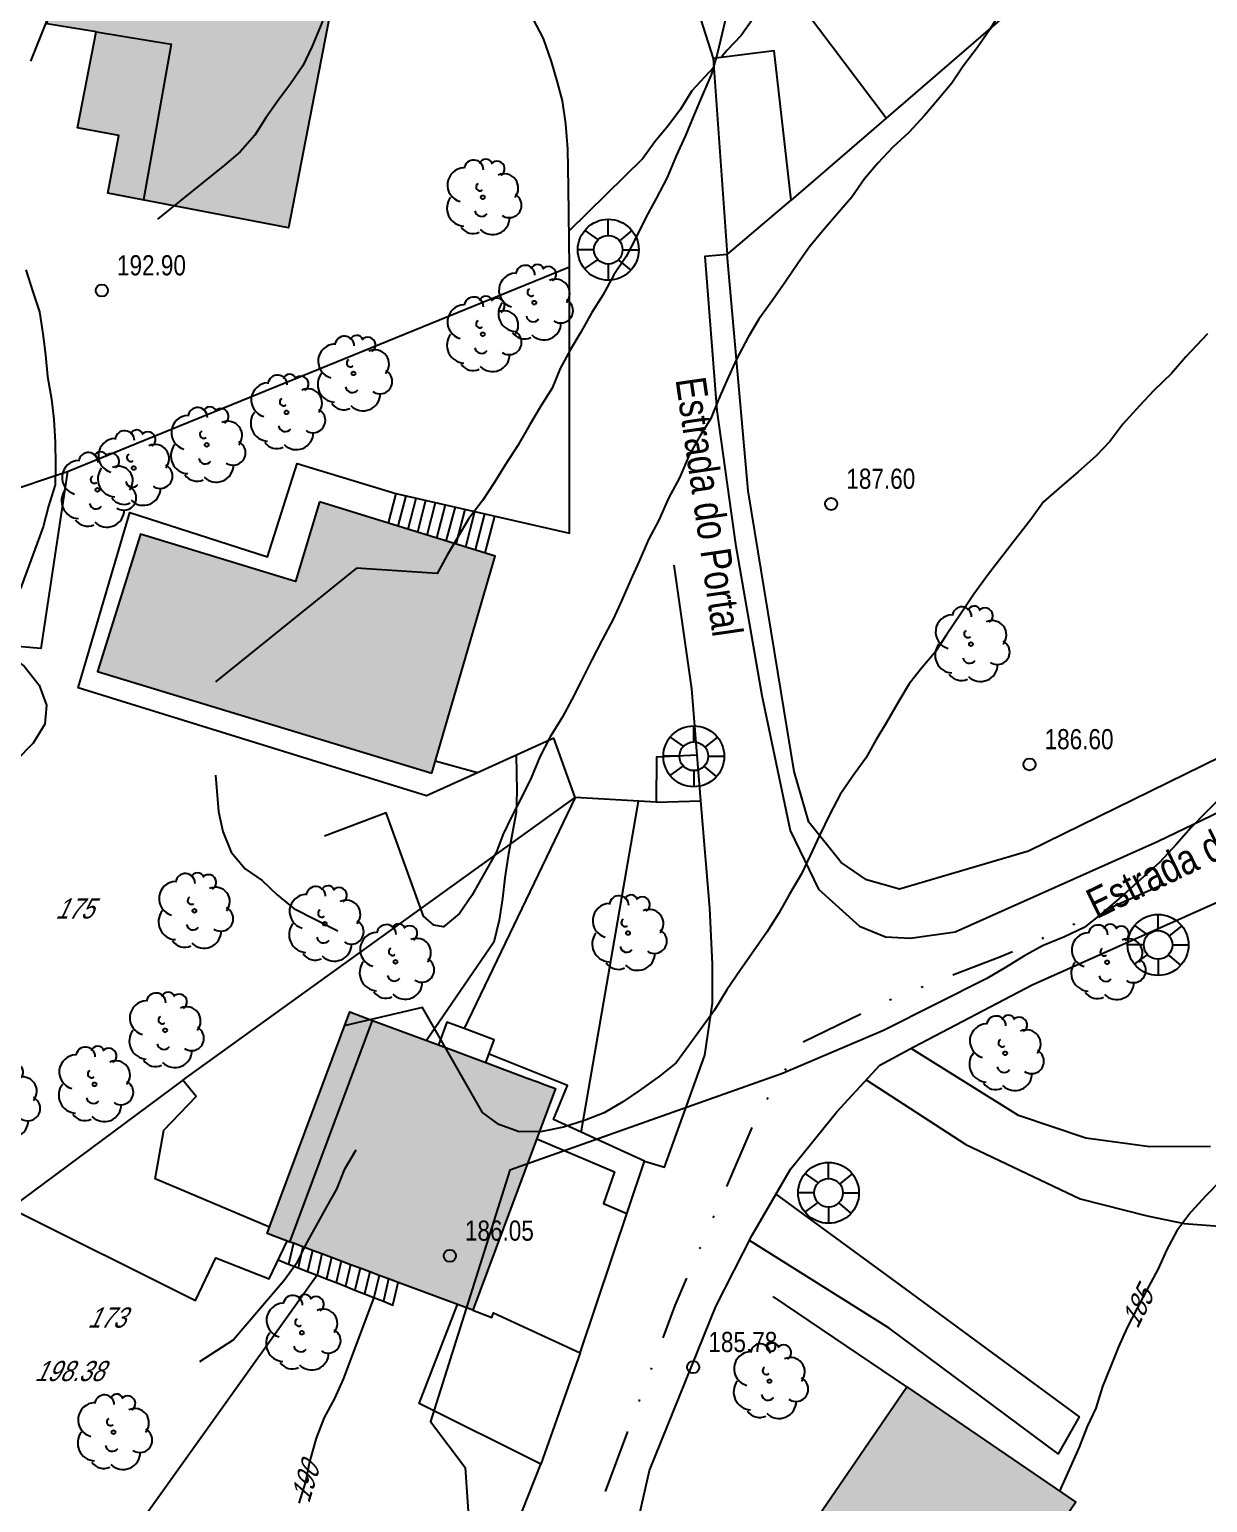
# Model space of a CAD drawing. Header units: metres. Extents: x 523256 to 524015, y 4669220 to 4669814.
# Drawn here: x 523361.8 to 523420.2, y 4669405.9 to 4669478.9 of the extents above; entities that cross this region are included whole.
import ezdxf
from ezdxf.enums import TextEntityAlignment as Align

# ---------------------------------------------------------------- set-up
doc = ezdxf.new("R2010")
doc.units = ezdxf.units.M
doc.header["$MEASUREMENT"] = 0
doc.linetypes.add('MORSE_D', pattern=[31.75, 12.7, -6.35, 0, -6.35, 0, -6.35])
for name, color, linetype in [('031006 Cota terreno', 9, 'Continuous'), ('032011 Curva cada 1 m', 40, 'Continuous'), ('032015 Curva cada 5 m', 34, 'Continuous'), ('033006 Texto cota terreno', 9, 'Continuous'), ('033007 Texto cota edificio', 9, 'Continuous'), ('033015 Texto curva maestra', 42, 'Continuous'), ('052004 Porche Tejavana', 7, 'Continuous'), ('052006 Division alturas', 9, 'Continuous'), ('052016 Cobertizo', 7, 'Continuous'), ('052020 Edificacion alero', 2, 'Continuous'), ('052027 Edificacion por pie_alero', 2, 'Continuous'), ('052028 Edificacion pie nuevo', 2, 'Continuous'), ('063001 Texto via urbana', 7, 'Continuous'), ('063002 Texto portal', 7, 'Continuous'), ('072001 Borde aglomerado u hormigon', 7, 'Continuous'), ('072003 Camino', 7, 'Continuous'), ('072013 Escaleras', 1, 'Continuous'), ('072027 Pavimento', 9, 'Continuous'), ('082001 Valla Alambrada', 7, 'ALAMBRADA'), ('082002 Muro Tapia', 6, 'Continuous'), ('082003 Puerta', 7, 'Continuous'), ('101001 Arbol', 3, 'Continuous'), ('102002 Zona arbolada', 3, 'MASA'), ('141001 Farola baculo', 7, 'Continuous'), ('202001 Eje Calle', 254, 'MORSE_D'), ('990001 Sombreados', 7, 'Continuous')]:
    doc.layers.add(name, color=color, linetype=linetype)
doc.styles.get("Standard").update_dxf_attribs({"font": 'arial.ttf'})
doc.linetypes.add('ALAMBRADA', pattern='A,3,[131,GEOGRAMA.SHX,S=0.5,R=0,X=0,Y=0],3', length=6)
doc.linetypes.add('MASA', pattern='A,0.0001,[130,GEOGRAMA.SHX,S=0.5,R=180,X=0,Y=0],-2.9', length=2.9001)

# ---------------------------------------------------------------- blocks, each defined once
blk = doc.blocks.new('COTAP')
at = {"color": 0}
blk.add_circle((0, 0), 0.3, dxfattribs=at)
blk = doc.blocks.new('ARBOL')
at = {"color": 0}
blk.add_circle((0, 0), 0.0939, dxfattribs=at)
for centre, radius, start, end in [((-0.902, 0.61), 0.852, 92.28, 254.58), ((-0.448, 1.368), 0.48, 359.28777, 173.60777), ((0.156, 1.551), 0.336, 23.15651, 160.46651), ((0.701, 1.409), 0.384, 301.57804, 139.32804), ((1.05, 0.46), 0.708, 319.85562, 114.76562), ((-0.146, 0.514), 0.192, 119.14, 310.56), ((1.31, -0.398), 0.612, 235.52754, 62.02753), ((-0.89, -0.542), 0.888, 142.64, 266.54), ((-0.062, -0.614), 0.336, 189.64, 323.88), ((0.478, -0.998), 0.852, 224.67, 0.24), ((-0.482, -1.082), 0.72, 213.78, 295.32)]:
    blk.add_arc(centre, radius, start, end, dxfattribs=at)
blk = doc.blocks.new('FAROLAG')
at = {"color": 0}
for p, q in [((0, 0.71), (0, 1.51)), ((-1.169, 0.956), (-0.51, 0.49)), ((1.173, 0.95), (0.553, 0.446)), ((-0.71, 0), (-1.51, 0)), ((0.71, 0), (1.51, 0)), ((-1.173, -0.95), (-0.51, -0.48)), ((0, -0.71), (0, -1.51)), ((1.127, -1.005), (0.511, -0.493))]:
    blk.add_line(p, q, dxfattribs=at)
for radius in [1.51, 0.71]:
    blk.add_circle((0, 0), radius, dxfattribs=at)

msp = doc.modelspace()

# ---------------------------------------------------------------- hatches: boundary and pattern name
at = {"layer": '990001 Sombreados', "true_color": 0xafafaf}
for points in [[(523362.67849, 4669479.21038), (523364.87849, 4669490.67038), (523371.82849, 4669489.33038), (523370.28849, 4669481.34038), (523376.78849, 4669480.08038), (523374.65849, 4669469.09038), (523365.68849, 4669470.82038), (523366.23849, 4669473.67038), (523364.19849, 4669474.06038), (523365.11849, 4669478.82038)], [(523376.19849, 4669455.52038), (523384.89849, 4669452.82038), (523381.75849, 4669442.06038), (523365.18849, 4669447.11038), (523367.31849, 4669453.91038), (523374.99849, 4669451.57038)], [(523383.79849, 4669415.44038), (523380.08849, 4669416.82038), (523379.61849, 4669417.00038), (523379.14849, 4669417.17038), (523378.67849, 4669417.35038), (523378.19849, 4669417.53038), (523377.72849, 4669417.70038), (523377.25849, 4669417.88038), (523376.78849, 4669418.05038), (523376.30849, 4669418.23038), (523375.83849, 4669418.41038), (523375.36849, 4669418.58038), (523374.89849, 4669418.76038), (523374.71849, 4669418.82038), (523374.41849, 4669418.93038), (523374.06849, 4669419.07038), (523373.59849, 4669419.24038), (523373.72849, 4669419.61038), (523377.69849, 4669430.23038), (523378.81849, 4669429.81038), (523382.08849, 4669428.59038), (523384.43849, 4669427.72038), (523386.48849, 4669426.95038), (523386.95849, 4669426.78038), (523387.42849, 4669426.60038), (523387.89849, 4669426.43038)], [(523405.30849, 4669411.65038), (523413.68849, 4669405.92038), (523408.05849, 4669397.68038), (523399.67849, 4669403.41038)]]:
    msp.add_hatch(color=253, dxfattribs=at).paths.add_polyline_path(points, flags=0)

# ---------------------------------------------------------------- linework, layer by layer
at = {"layer": '032011 Curva cada 1 m'}
for points, elevation in [([(523365.89, 4669497.82), (523365.99, 4669496.97), (523366.01, 4669495.86), (523366.01, 4669494.84), (523365.92, 4669493.79), (523365.83, 4669492.69), (523365.68, 4669491.62), (523365.44, 4669490.62), (523365.26, 4669489.58), (523365.05, 4669488.48), (523364.82, 4669487.45), (523364.67, 4669486.31), (523364.5, 4669485.2), (523364.17, 4669484.19), (523363.88, 4669483.17), (523363.76, 4669482.14), (523361.87, 4669477.36)], 192), ([(523378.54, 4669486.97), (523378.41, 4669486.26), (523378.28, 4669485.24), (523378.04, 4669484.17), (523377.68, 4669483.13), (523377.33, 4669482.13), (523376.98, 4669481.12), (523376.64, 4669480.1), (523376.24, 4669479.1), (523375.83, 4669478.11), (523375.37, 4669477.12), (523374.76, 4669476.24), (523374.12, 4669475.4), (523373.53, 4669474.55), (523372.99, 4669473.69), (523372.25, 4669472.86), (523371.48, 4669472.21), (523368.16, 4669469.53)], 191), ([(523396.38, 4669479.74), (523396.15, 4669478.75), (523395.9, 4669477.7), (523395.61, 4669476.68), (523395.18, 4669475.69), (523394.77, 4669474.72), (523394.33, 4669473.68), (523393.87, 4669472.67), (523393.42, 4669471.6), (523392.88, 4669470.55), (523392.39, 4669469.64), (523391.88, 4669468.6), (523391.39, 4669467.68), (523390.78, 4669466.77), (523390.24, 4669465.76), (523389.7, 4669464.9), (523389.15, 4669463.93), (523388.64, 4669463.07), (523388.13, 4669462.13), (523387.72, 4669461.15), (523387.13, 4669460.2), (523386.61, 4669459.32), (523386.03, 4669458.31), (523385.41, 4669457.37), (523384.85, 4669456.46), (523384.29, 4669455.6), (523383.6, 4669454.69), (523383.05, 4669453.76), (523382.52, 4669452.87), (523382.03, 4669451.96), (523378.02, 4669452.22), (523371.04, 4669446.59)], 189), ([(523410, 4669479.87), (523409.43, 4669478.93), (523408.8, 4669478.02), (523408.11, 4669477.11), (523407.54, 4669476.26), (523406.84, 4669475.45), (523406.18, 4669474.67), (523405.41, 4669473.82), (523404.61, 4669473.1), (523403.87, 4669472.31), (523403.21, 4669471.53), (523402.58, 4669470.62), (523401.82, 4669469.74), (523401.13, 4669468.94), (523400.48, 4669468.16), (523399.9, 4669467.33), (523399.28, 4669466.4), (523398.67, 4669465.53), (523397.97, 4669464.57), (523397.44, 4669463.68), (523396.87, 4669462.59), (523396.38, 4669461.53), (523395.97, 4669460.59), (523395.6, 4669459.64), (523395.03, 4669458.73), (523394.52, 4669457.82), (523394.04, 4669456.7), (523393.5, 4669455.7), (523393.01, 4669454.61), (523392.5, 4669453.64), (523392.04, 4669452.58), (523391.63, 4669451.66), (523391.18, 4669450.64), (523390.75, 4669449.7), (523390.21, 4669448.67), (523389.7, 4669447.68), (523389.18, 4669446.66), (523388.7, 4669445.72), (523388.22, 4669444.83), (523387.62, 4669443.87), (523387.11, 4669442.88), (523386.68, 4669441.83), (523386.23, 4669440.9), (523385.72, 4669439.93), (523385.28, 4669439), (523384.96, 4669438.16), (523384.26, 4669436.91), (523383.74, 4669436), (523383.13, 4669435.11), (523382.34, 4669434.44), (523381.86, 4669434.53), (523381.35, 4669434.98), (523379.49, 4669440.1), (523376.43, 4669438.94)], 188), ([(523361.63, 4669467.02), (523361.98, 4669465.92), (523362.3, 4669464.93), (523362.48, 4669463.84), (523362.6, 4669462.81), (523362.71, 4669461.73), (523362.9, 4669460.6), (523363.02, 4669459.6), (523363.08, 4669458.47), (523363.1, 4669457.35), (523363.09, 4669456.35), (523362.76, 4669455.3), (523362.49, 4669454.28), (523361.37, 4669451.22)], 193), ([(523420.22, 4669463.85), (523419.15, 4669462.71), (523418.44, 4669461.87), (523417.56, 4669461.04), (523416.84, 4669460.27), (523416.02, 4669459.36), (523415.37, 4669458.51), (523414.68, 4669457.78), (523413.8, 4669457), (523412.86, 4669456.2), (523412.09, 4669455.52), (523411.46, 4669454.64), (523410.7, 4669453.66), (523410.02, 4669452.79), (523409.34, 4669451.92), (523408.64, 4669450.93), (523408, 4669449.99), (523407.28, 4669448.93), (523406.71, 4669448.06), (523406.05, 4669447.29), (523405.43, 4669446.5), (523404.92, 4669445.64), (523404.31, 4669444.58), (523403.77, 4669443.7), (523403.28, 4669442.81), (523402.61, 4669441.9), (523402.01, 4669441.01), (523401.49, 4669440.03), (523400.98, 4669438.98), (523400.52, 4669437.99), (523400.09, 4669437.07), (523399.5, 4669436.06), (523398.96, 4669435.12), (523398.37, 4669434.18), (523397.73, 4669433.25), (523397.07, 4669432.32), (523396.39, 4669431.33), (523395.78, 4669430.31), (523395.16, 4669429.48), (523394.5, 4669428.56), (523393.88, 4669427.71), (523393.04, 4669427.04), (523392.06, 4669426.34), (523391.23, 4669425.77), (523390.3, 4669425.23), (523389.33, 4669424.85), (523388.28, 4669424.52), (523387.23, 4669424.3), (523386.09, 4669424.29), (523385.08, 4669424.65), (523384.27, 4669425.24), (523381.3, 4669430.45), (523377.48, 4669429.56)], 187), ([(523371.04, 4669441.96), (523371.18, 4669440.17), (523371.39, 4669439.17), (523371.81, 4669438.15), (523372.51, 4669437.33), (523373.34, 4669436.74), (523374.09, 4669436.04), (523374.91, 4669435.35), (523377.1, 4669434.25)], 189), ([(523420.86, 4669440.85), (523420.12, 4669440.1), (523419.41, 4669439.37), (523418.68, 4669438.54), (523417.84, 4669437.63), (523417.06, 4669436.94), (523416.05, 4669436.03), (523414.89, 4669435.05), (523414.1, 4669434.41), (523413.12, 4669433.95), (523412.03, 4669433.51), (523411.11, 4669433), (523410.21, 4669432.44), (523409.28, 4669431.89), (523404.16, 4669429.31), (523399.14, 4669427.17), (523385.63, 4669422.39), (523381.7, 4669409.93), (523383.41, 4669407.64), (523383.78, 4669402.33)], 186), ([(523377.99, 4669423.37), (523377.42, 4669422.4), (523377.04, 4669421.44), (523376.53, 4669420.56), (523376.03, 4669419.65), (523375.49, 4669418.68), (523375.05, 4669417.76), (523374.44, 4669416.91), (523371.92, 4669413.98), (523370.24, 4669412.89)], 189)]:
    msp.add_lwpolyline(points, dxfattribs=dict(at, elevation=elevation))
at = {"layer": '032015 Curva cada 5 m'}
for points, elevation in [([(523397.69849, 4669479.47038), (523397.08849, 4669478.63038), (523396.37849, 4669477.89038), (523396.10849, 4669477.54038)], 190), ([(523395.73849, 4669477.06038), (523395.72849, 4669477.05038), (523394.65849, 4669475.89038), (523394.07849, 4669474.95038), (523393.45849, 4669474.14038), (523392.81849, 4669473.36038), (523392.22849, 4669472.54038), (523388.56849, 4669468.94038)], 190), ([(523385.93849, 4669442.95038), (523385.96849, 4669441.17038), (523385.94849, 4669440.12038), (523385.74849, 4669439.06038), (523385.54849, 4669437.97038), (523385.37849, 4669436.87038), (523385.25849, 4669435.85038), (523385.09849, 4669434.77038), (523384.83849, 4669433.68038), (523381.48849, 4669428.81038)], 190), ([(523420.90849, 4669421.90038), (523420.12849, 4669421.12038), (523419.38849, 4669420.31038), (523418.69849, 4669419.37038), (523418.19849, 4669418.46038), (523417.76849, 4669417.50038), (523417.29849, 4669416.61038), (523416.72849, 4669415.55038), (523416.23849, 4669414.58038), (523415.80849, 4669413.62038), (523415.40849, 4669412.63038), (523415.01849, 4669411.66038), (523414.68849, 4669410.59038), (523414.25849, 4669409.68038), (523413.85849, 4669408.65038), (523412.87849, 4669406.47038)], 185), ([(523378.88849, 4669416.07038), (523377.36849, 4669412.02038), (523376.93849, 4669411.06038), (523376.42849, 4669410.12038), (523376.01849, 4669409.10038), (523375.68849, 4669407.93038), (523375.48849, 4669406.93038), (523375.16849, 4669405.88038)], 190)]:
    msp.add_lwpolyline(points, dxfattribs=dict(at, elevation=elevation))
at = {"layer": '052004 Porche Tejavana', "flags": 128}
for points in [[(523363.68849, 4669457.01038), (523362.37849, 4669448.24038), (523359.53849, 4669448.50038), (523360.32849, 4669455.89038), (523363.68849, 4669457.01038)], [(523384.43849, 4669427.72038), (523384.84849, 4669428.84038), (523383.36849, 4669429.40038), (523382.50849, 4669429.72038), (523382.08849, 4669428.59038)], [(523373.70849, 4669419.56038), (523368.03849, 4669421.95038), (523368.47849, 4669424.36038), (523370.06849, 4669426.04038), (523369.41849, 4669426.84038), (523360.86849, 4669420.50038), (523370.03849, 4669415.92038), (523371.05849, 4669418.04038), (523373.69849, 4669417.00038), (523374.58849, 4669418.87038)]]:
    msp.add_lwpolyline(points, dxfattribs=at)
at = {"layer": '052006 Division alturas', "flags": 128}
for points in [[(523365.11849, 4669478.82038), (523368.82849, 4669478.20038), (523367.46849, 4669470.48038)], [(523374.71849, 4669418.82038), (523378.81849, 4669429.81038)]]:
    msp.add_lwpolyline(points, dxfattribs=at)
at = {"layer": '052016 Cobertizo', "flags": 128}
for points in [[(523395.70849, 4669477.49038), (523396.39849, 4669467.77038), (523399.57849, 4669470.47038), (523398.73849, 4669477.87038), (523395.70849, 4669477.49038)], [(523394.91849, 4669442.96038), (523392.89849, 4669442.85038), (523392.87849, 4669440.62038), (523395.09849, 4669440.70038)], [(523395.09849, 4669440.70038), (523394.91849, 4669442.96038)], [(523383.79849, 4669415.44038), (523384.72849, 4669415.09038), (523384.81849, 4669415.32038), (523389.10849, 4669413.33038), (523387.15849, 4669407.82038), (523381.13849, 4669410.82038), (523383.02849, 4669415.72038)]]:
    msp.add_lwpolyline(points, dxfattribs=at)
at = {"layer": '052020 Edificacion alero', "flags": 128}
msp.add_lwpolyline([(523376.19849, 4669455.52038), (523374.99849, 4669451.57038), (523367.31849, 4669453.91038), (523365.18849, 4669447.11038), (523381.75849, 4669442.06038)], dxfattribs=at)
at = {"layer": '052027 Edificacion por pie_alero', "flags": 128}
for points in [[(523362.67849, 4669479.21038), (523364.87849, 4669490.67038), (523371.82849, 4669489.33038), (523370.28849, 4669481.34038), (523376.78849, 4669480.08038), (523374.65849, 4669469.09038), (523365.68849, 4669470.82038), (523366.23849, 4669473.67038), (523364.19849, 4669474.06038), (523365.11849, 4669478.82038), (523362.67849, 4669479.21038)], [(523383.79849, 4669415.44038), (523380.08849, 4669416.82038), (523379.61849, 4669417.00038), (523379.14849, 4669417.17038), (523378.67849, 4669417.35038), (523378.19849, 4669417.53038), (523377.72849, 4669417.70038), (523377.25849, 4669417.88038), (523376.78849, 4669418.05038), (523376.30849, 4669418.23038), (523375.83849, 4669418.41038), (523375.36849, 4669418.58038), (523374.89849, 4669418.76038), (523374.71849, 4669418.82038), (523374.41849, 4669418.93038), (523374.06849, 4669419.07038), (523373.59849, 4669419.24038), (523373.72849, 4669419.61038), (523377.69849, 4669430.23038), (523378.81849, 4669429.81038), (523382.08849, 4669428.59038), (523384.43849, 4669427.72038), (523386.48849, 4669426.95038), (523386.95849, 4669426.78038), (523387.42849, 4669426.60038), (523387.89849, 4669426.43038), (523383.79849, 4669415.44038)]]:
    msp.add_lwpolyline(points, dxfattribs=at)
at = {"layer": '052028 Edificacion pie nuevo', "flags": 128}
for points in [[(523381.75849, 4669442.06038), (523384.89849, 4669452.82038), (523376.19849, 4669455.52038)], [(523405.30849, 4669411.65038), (523413.68849, 4669405.92038), (523408.05849, 4669397.68038), (523399.67849, 4669403.41038), (523405.30849, 4669411.65038)]]:
    msp.add_lwpolyline(points, dxfattribs=at)
at = {"layer": '072001 Borde aglomerado u hormigon', "flags": 128}
for points in [[(523396.39849, 4669467.77038), (523395.29849, 4669467.68038), (523395.88849, 4669460.04038), (523396.80849, 4669453.42038), (523398.12849, 4669445.92038), (523399.51849, 4669439.22038), (523400.93849, 4669436.31038), (523402.96849, 4669434.48038), (523404.24849, 4669433.95038), (523405.48849, 4669433.89038), (523407.69849, 4669434.20038), (523417.77849, 4669438.70038), (523426.56849, 4669442.93038)], [(523392.34849, 4669401.89038), (523391.43849, 4669402.60038), (523392.54849, 4669407.50038), (523395.83849, 4669415.62038), (523397.64849, 4669419.17038), (523399.53849, 4669422.43038), (523401.83849, 4669425.28038), (523403.97849, 4669427.59038), (523405.65849, 4669428.50038), (523411.51849, 4669431.58038), (523424.06849, 4669437.18038), (523431.25849, 4669441.20038), (523439.76849, 4669446.59038), (523440.83849, 4669445.47038)]]:
    msp.add_lwpolyline(points, dxfattribs=at)
at = {"layer": '072003 Camino', "flags": 128}
for points in [[(523420.35849, 4669423.56038), (523417.35849, 4669423.54038), (523414.18849, 4669423.97038), (523410.83849, 4669425.10038), (523405.51849, 4669428.42038)], [(523403.29849, 4669426.86038), (523408.22849, 4669423.65038), (523413.89849, 4669420.96038), (523417.22849, 4669420.12038), (523419.05849, 4669419.74038), (523421.24849, 4669419.57038)], [(523398.81849, 4669421.20038), (523405.22849, 4669416.51038), (523413.84849, 4669410.15038), (523412.80849, 4669408.33038), (523404.42849, 4669414.55038), (523397.50849, 4669418.90038)]]:
    msp.add_lwpolyline(points, dxfattribs=at)
at = {"layer": '072013 Escaleras', "flags": 128}
for points in [[(523379.61849, 4669454.46038), (523379.99849, 4669455.93038)], [(523380.08849, 4669454.31038), (523380.48849, 4669455.81038)], [(523380.57849, 4669454.16038), (523380.97849, 4669455.70038)], [(523381.05849, 4669454.02038), (523381.45849, 4669455.59038)], [(523381.52849, 4669453.87038), (523381.94849, 4669455.48038)], [(523382.00849, 4669453.72038), (523382.43849, 4669455.37038)], [(523382.47849, 4669453.57038), (523382.92849, 4669455.26038)], [(523382.95849, 4669453.42038), (523383.40849, 4669455.14038)], [(523383.43849, 4669453.28038), (523383.89849, 4669455.03038)], [(523383.91849, 4669453.13038), (523384.38849, 4669454.92038)], [(523384.39849, 4669452.98038), (523384.87849, 4669454.81038)], [(523392.30849, 4669422.83038), (523387.78849, 4669424.89038), (523388.47849, 4669426.59038), (523384.59849, 4669428.14038)], [(523386.96849, 4669423.94038), (523390.80849, 4669422.31038), (523390.27849, 4669420.73038), (523391.42849, 4669420.23038)], [(523374.89849, 4669418.76038), (523374.65849, 4669417.73038)], [(523375.36849, 4669418.58038), (523375.12849, 4669417.55038)], [(523374.14849, 4669417.94038), (523374.65849, 4669417.73038)], [(523375.83849, 4669418.41038), (523375.59849, 4669417.36038)], [(523376.30849, 4669418.23038), (523376.06849, 4669417.18038)], [(523376.78849, 4669418.05038), (523376.53849, 4669417.00038)], [(523377.25849, 4669417.88038), (523377.00849, 4669416.81038)], [(523374.65849, 4669417.73038), (523375.12849, 4669417.55038)], [(523375.12849, 4669417.55038), (523375.59849, 4669417.36038)], [(523375.59849, 4669417.36038), (523376.06849, 4669417.18038)], [(523376.06849, 4669417.18038), (523376.53849, 4669417.00038)], [(523377.72849, 4669417.70038), (523377.47849, 4669416.63038)], [(523378.19849, 4669417.53038), (523377.94849, 4669416.44038)], [(523378.67849, 4669417.35038), (523378.41849, 4669416.26038)], [(523379.14849, 4669417.17038), (523378.88849, 4669416.07038)], [(523376.53849, 4669417.00038), (523377.00849, 4669416.81038)], [(523377.00849, 4669416.81038), (523377.47849, 4669416.63038)], [(523377.47849, 4669416.63038), (523377.94849, 4669416.44038)], [(523377.94849, 4669416.44038), (523378.41849, 4669416.26038)], [(523379.61849, 4669417.00038), (523379.35849, 4669415.89038)], [(523379.35849, 4669415.89038), (523379.82849, 4669415.70038), (523380.08849, 4669416.82038)], [(523378.41849, 4669416.26038), (523378.88849, 4669416.07038)], [(523378.88849, 4669416.07038), (523379.35849, 4669415.89038)]]:
    msp.add_lwpolyline(points, dxfattribs=at)
at = {"layer": '072027 Pavimento', "flags": 128}
for points in [[(523384.02849, 4669442.08038), (523381.49849, 4669440.94038), (523364.21849, 4669446.30038), (523366.78849, 4669454.98038), (523373.60849, 4669452.79038), (523375.08849, 4669457.42038), (523379.97849, 4669455.93038)], [(523388.86849, 4669440.86038), (523383.36849, 4669429.40038)]]:
    msp.add_lwpolyline(points, dxfattribs=at)
at = {"layer": '082001 Valla Alambrada', "flags": 128}
for points in [[(523441.45849, 4669514.87038), (523448.33849, 4669509.89038), (523451.35849, 4669507.00038), (523454.40849, 4669503.62038), (523457.87849, 4669498.51038), (523461.33849, 4669491.19038), (523462.66849, 4669487.35038), (523454.54849, 4669476.84038), (523450.68849, 4669470.70038), (523444.65849, 4669459.72038), (523443.55849, 4669460.62038), (523436.50849, 4669451.91038), (523431.39849, 4669448.05038), (523424.31849, 4669444.56038), (523411.33849, 4669438.20038), (523404.93849, 4669436.32038), (523403.31849, 4669436.78038), (523402.05849, 4669437.64038), (523400.45849, 4669439.64038), (523399.71849, 4669442.14038), (523397.44849, 4669456.06038), (523396.39849, 4669467.77038)], [(523401.03849, 4669498.26038), (523399.87849, 4669493.58038), (523398.55849, 4669489.99038), (523397.67849, 4669488.15038), (523397.49849, 4669486.95038), (523397.63849, 4669485.12038), (523398.04849, 4669483.80038), (523398.53849, 4669482.69038), (523398.89849, 4669481.70038), (523404.28849, 4669474.55038)]]:
    msp.add_lwpolyline(points, dxfattribs=at)
at = {"layer": '082002 Muro Tapia', "flags": 128}
for points in [[(523442.36849, 4669526.51038), (523442.33849, 4669525.83038), (523441.93849, 4669515.69038), (523437.54849, 4669508.13038), (523434.70849, 4669503.88038), (523431.10849, 4669499.61038), (523427.18849, 4669495.28038), (523421.75849, 4669490.26038), (523411.86849, 4669481.10038), (523399.57849, 4669470.47038)], [(523388.58849, 4669467.17038), (523388.53849, 4669471.09038), (523388.50849, 4669473.00038), (523388.40849, 4669474.26038), (523388.23849, 4669475.40038), (523387.99849, 4669476.31038), (523387.68849, 4669477.34038), (523387.28849, 4669478.49038), (523385.70849, 4669481.53038), (523382.99849, 4669484.96038), (523379.41849, 4669489.36038), (523377.19849, 4669492.37038), (523375.36849, 4669495.63038)], [(523394.28849, 4669481.81038), (523394.44849, 4669481.44038), (523395.70849, 4669477.49038)], [(523363.68849, 4669457.01038), (523388.58849, 4669467.17038)], [(523379.97849, 4669455.93038), (523388.58849, 4669453.96038), (523388.58849, 4669467.17038)], [(523394.91849, 4669442.96038), (523394.64849, 4669446.25038), (523393.77849, 4669452.37038)], [(523387.80849, 4669443.80038), (523384.02849, 4669442.08038), (523381.92849, 4669442.66038)], [(523369.41849, 4669426.84038), (523388.86849, 4669440.86038)], [(523389.10849, 4669413.33038), (523392.30849, 4669422.83038), (523393.29849, 4669422.54038), (523395.29849, 4669428.08038), (523395.66849, 4669430.67038), (523395.67849, 4669432.59038), (523395.53849, 4669435.37038), (523395.09849, 4669440.70038)], [(523389.16849, 4669424.26038), (523392.00849, 4669440.67038)], [(523376.06849, 4669417.18038), (523358.71849, 4669392.92038)], [(523405.30849, 4669411.65038), (523398.67849, 4669416.13038)], [(523373.21849, 4669381.07038), (523378.30849, 4669389.17038), (523382.82849, 4669396.88038), (523387.15849, 4669407.82038)]]:
    msp.add_lwpolyline(points, dxfattribs=at)
at = {"layer": '082003 Puerta', "flags": 128}
msp.add_lwpolyline([(523392.87849, 4669440.62038), (523388.86849, 4669440.86038), (523387.80849, 4669443.80038)], dxfattribs=at)
at = {"layer": '102002 Zona arbolada', "flags": 128}
msp.add_lwpolyline([(523354.61849, 4669423.54038), (523354.33849, 4669421.25038), (523354.05849, 4669420.08038), (523353.73849, 4669418.95038), (523353.42849, 4669417.88038), (523353.04849, 4669416.88038), (523352.46849, 4669415.84038), (523351.75849, 4669415.12038), (523350.79849, 4669414.60038), (523349.75849, 4669414.30038), (523348.56849, 4669414.04038), (523347.53849, 4669414.00038), (523346.49849, 4669414.32038), (523345.55849, 4669414.99038), (523345.06849, 4669415.79038), (523344.76849, 4669417.05038), (523344.59849, 4669418.09038), (523344.36849, 4669419.51038), (523344.19849, 4669420.60038), (523344.09849, 4669421.67038), (523344.02849, 4669422.77038), (523344.07849, 4669423.80038), (523344.29849, 4669424.93038), (523344.68849, 4669425.91038), (523345.19849, 4669426.85038), (523345.73849, 4669427.75038), (523346.21849, 4669428.73038), (523346.66849, 4669429.63038), (523347.04849, 4669430.61038), (523347.39849, 4669431.64038), (523347.70849, 4669432.71038), (523348.05849, 4669433.75038), (523348.40849, 4669434.75038), (523348.72849, 4669435.79038), (523348.97849, 4669436.82038), (523349.22849, 4669437.95038), (523349.51849, 4669439.09038), (523349.82849, 4669440.15038), (523350.14849, 4669441.19038), (523350.59849, 4669442.36038), (523351.06849, 4669443.30038), (523351.77849, 4669444.14038), (523352.70849, 4669444.73038), (523353.70849, 4669445.06038), (523354.70849, 4669445.29038), (523355.70849, 4669445.26038), (523356.87849, 4669445.46038), (523357.80849, 4669445.95038), (523358.61849, 4669446.57038), (523359.44849, 4669447.26038), (523360.21849, 4669447.91038), (523360.83849, 4669447.88038), (523361.54849, 4669447.37038), (523362.29849, 4669446.43038), (523362.65849, 4669445.44038), (523362.56849, 4669444.50038), (523361.98849, 4669443.56038), (523361.12849, 4669442.68038), (523360.38849, 4669441.90038), (523359.67849, 4669441.12038), (523359.00849, 4669440.28038), (523358.33849, 4669439.30038), (523357.75849, 4669438.33038), (523357.43849, 4669437.20038), (523357.51849, 4669436.19038), (523354.61849, 4669423.54038)], dxfattribs=at)
at = {"layer": '202001 Eje Calle', "ltscale": 0.25, "flags": 128}
msp.add_lwpolyline([(523555.17512, 4669297.00038), (523547.92849, 4669300.60038), (523543.07849, 4669305.40038), (523540.39849, 4669311.37038), (523540.35849, 4669312.00038), (523539.96849, 4669318.03038), (523540.33849, 4669328.21038), (523542.07849, 4669338.61038), (523543.07849, 4669346.29038), (523543.07849, 4669355.82038), (523542.76849, 4669363.79038), (523541.77849, 4669373.72038), (523541.02849, 4669382.87038), (523539.65849, 4669391.40038), (523538.55849, 4669399.82038), (523537.07849, 4669413.67038), (523535.01849, 4669422.51038), (523532.40849, 4669426.25038), (523528.60849, 4669428.99038), (523523.63849, 4669435.28038), (523512.94849, 4669449.31038), (523505.04849, 4669458.46038), (523497.96849, 4669466.16038), (523487.88849, 4669477.67038), (523483.03849, 4669482.22038), (523478.80849, 4669484.83038), (523475.56849, 4669485.89038), (523471.58849, 4669486.70038), (523469.52849, 4669486.52038), (523466.54849, 4669485.77038), (523462.03849, 4669481.23038), (523451.64849, 4669466.22038), (523448.09849, 4669460.50038), (523445.66849, 4669456.76038), (523438.71849, 4669448.50038), (523435.29849, 4669445.52038), (523431.07849, 4669443.15038), (523418.32849, 4669436.68038), (523410.00849, 4669432.97038), (523404.72849, 4669430.94038), (523400.10849, 4669428.70038), (523397.86849, 4669425.06038), (523393.80849, 4669415.67038), (523388.76849, 4669402.25038), (523384.98849, 4669394.83038), (523381.90849, 4669389.79038), (523376.58849, 4669381.94038), (523371.54849, 4669375.08038), (523366.08849, 4669369.19038), (523361.74849, 4669366.39038), (523357.82849, 4669365.13038), (523354.60849, 4669365.83038), (523349.56849, 4669368.35038), (523346.34849, 4669370.59038), (523343.40849, 4669373.40038), (523341.43849, 4669376.79038), (523339.15849, 4669381.72038), (523336.80849, 4669389.85038), (523334.06849, 4669397.22038), (523331.02849, 4669402.91038), (523326.09849, 4669407.62038), (523321.49849, 4669411.61038), (523313.97849, 4669416.70038), (523310.63849, 4669418.68038), (523306.14849, 4669423.54038), (523302.04849, 4669429.01038), (523298.93849, 4669434.64038), (523297.79849, 4669439.12038), (523297.33849, 4669444.89038), (523298.78849, 4669454.64038), (523300.75849, 4669465.66038), (523301.82849, 4669474.39038), (523303.15849, 4669479.18038)], dxfattribs=at)

# ---------------------------------------------------------------- block references
at = {"layer": '031006 Cota terreno'}
for p in [(523365.4, 4669465.99, 192.9), (523401.56, 4669455.41, 187.6), (523411.39, 4669442.5, 186.6), (523382.65, 4669418.14, 186.05), (523394.72, 4669412.62, 185.78)]:
    msp.add_blockref('COTAP', p, dxfattribs=at)
at = {"layer": '101001 Arbol'}
for p in [(523384.28849, 4669470.61038), (523386.83849, 4669465.39038), (523384.28849, 4669463.82038), (523377.87849, 4669461.88038), (523374.55849, 4669459.95038), (523370.59849, 4669458.34038), (523366.97849, 4669457.19038), (523365.17849, 4669456.11038), (523408.48849, 4669448.46038), (523369.98849, 4669435.24038), (523376.45849, 4669434.60038), (523391.48849, 4669434.14038), (523379.95849, 4669432.71038), (523415.23849, 4669432.69038), (523368.53849, 4669429.32038), (523410.18849, 4669428.18038), (523365.03849, 4669426.64038), (523360.41849, 4669425.84038), (523375.31849, 4669414.33038), (523398.49849, 4669411.93038), (523365.97849, 4669409.40038)]:
    msp.add_blockref('ARBOL', p, dxfattribs=at)
at = {"layer": '141001 Farola baculo'}
for p in [(523390.50849, 4669468.01038), (523394.74849, 4669442.90038), (523417.76849, 4669433.55038), (523401.42849, 4669421.26038)]:
    msp.add_blockref('FAROLAG', p, dxfattribs=at)

# ---------------------------------------------------------------- texts
at = {"layer": '033006 Texto cota terreno', "width": 0.8}
for s, p in [('192.90', (523366.15, 4669466.74, 192.9)), ('187.60', (523402.31, 4669456.16, 187.6)), ('186.60', (523412.14, 4669443.25, 186.6)), ('186.05', (523383.4, 4669418.89, 186.05)), ('185.78', (523395.47, 4669413.37, 185.78))]:
    msp.add_text(s, height=1, dxfattribs=at).set_placement(p)
at = {"layer": '033007 Texto cota edificio', "oblique": 25, "width": 0.8}
msp.add_text('198.38', height=1, dxfattribs=at).set_placement((523362.05, 4669411.93, 198.38))
at = {"layer": '033015 Texto curva maestra', "oblique": 25, "width": 0.8}
for s, rotation, p in [('185', 63.19, (523416.71849, 4669415.54038, 185)), ('190', 73.05, (523375.46849, 4669406.88038, 190))]:
    msp.add_text(s, height=1, rotation=rotation, dxfattribs=at).set_placement(p, align=Align.MIDDLE_CENTER)
at = {"layer": '063001 Texto via urbana', "width": 0.8}
for rotation, p in [(278.2416952, (523393.8361, 4669461.58168)), (25.8951514, (523414.71226, 4669434.81584))]:
    msp.add_text('Estrada do Portal', height=1.5, rotation=rotation, dxfattribs=at).set_placement(p)
at = {"layer": '063002 Texto portal', "oblique": 25, "width": 0.8}
for s, p in [('175', (523363.08815, 4669434.85822)), ('173', (523364.68, 4669414.58))]:
    msp.add_text(s, height=1, dxfattribs=at).set_placement(p)

doc.saveas('drawing.dxf')
